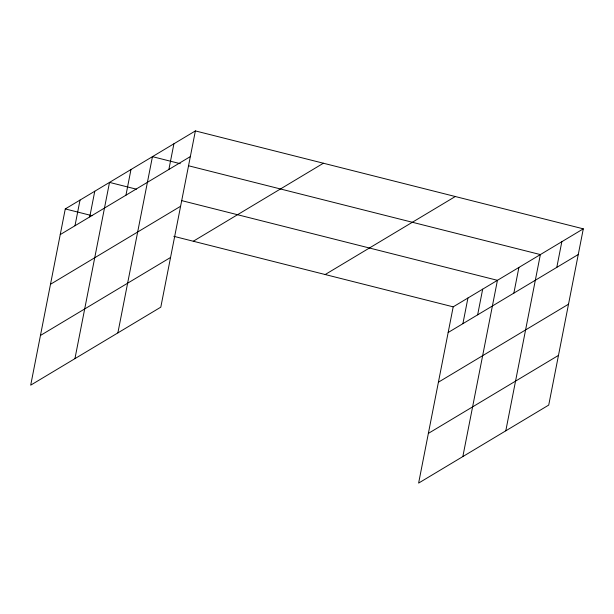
<?xml version="1.0" encoding="UTF-8"?>
<svg xmlns="http://www.w3.org/2000/svg" width="614" height="614" viewBox="0 0 614 614"><rect width="100%" height="100%" fill="white"/><g stroke="black" fill="none" stroke-linecap="round" stroke-linejoin="round"><path stroke-width="0.92" d="M195.382 130.912L65.276 208.921L30.7 385.162L160.807 307.153L195.382 130.912L583.3 228.838L548.724 405.079L418.618 483.088L453.193 306.846L583.3 228.838M74.985 225.745L80.02 200.08M89.736 216.903L94.771 191.238M74.939 358.637L109.515 182.396L136.415 189.189M125.947 195.191L130.982 169.525M117.873 332.895L152.449 156.654L180.278 163.685M168.881 169.449L173.915 143.783M462.902 323.67L467.937 298.005M477.646 314.828L482.681 289.163M462.849 456.563L497.432 280.322L181.867 200.663M513.864 293.116L518.899 267.451M505.79 430.821L540.366 254.58L188.628 165.788M556.798 267.374L561.833 241.709M60.241 234.586L190.348 156.578M50.494 284.274L180.6 206.266M193.287 241.241L323.394 163.232M40.447 335.474L170.554 257.466M325.182 274.535L455.289 196.526M448.159 332.512L578.265 254.503M438.411 382.2L568.518 304.191M428.365 433.4L558.471 355.391M65.276 208.921L92.177 215.714M173.808 236.321L453.193 306.846"/></g></svg>
